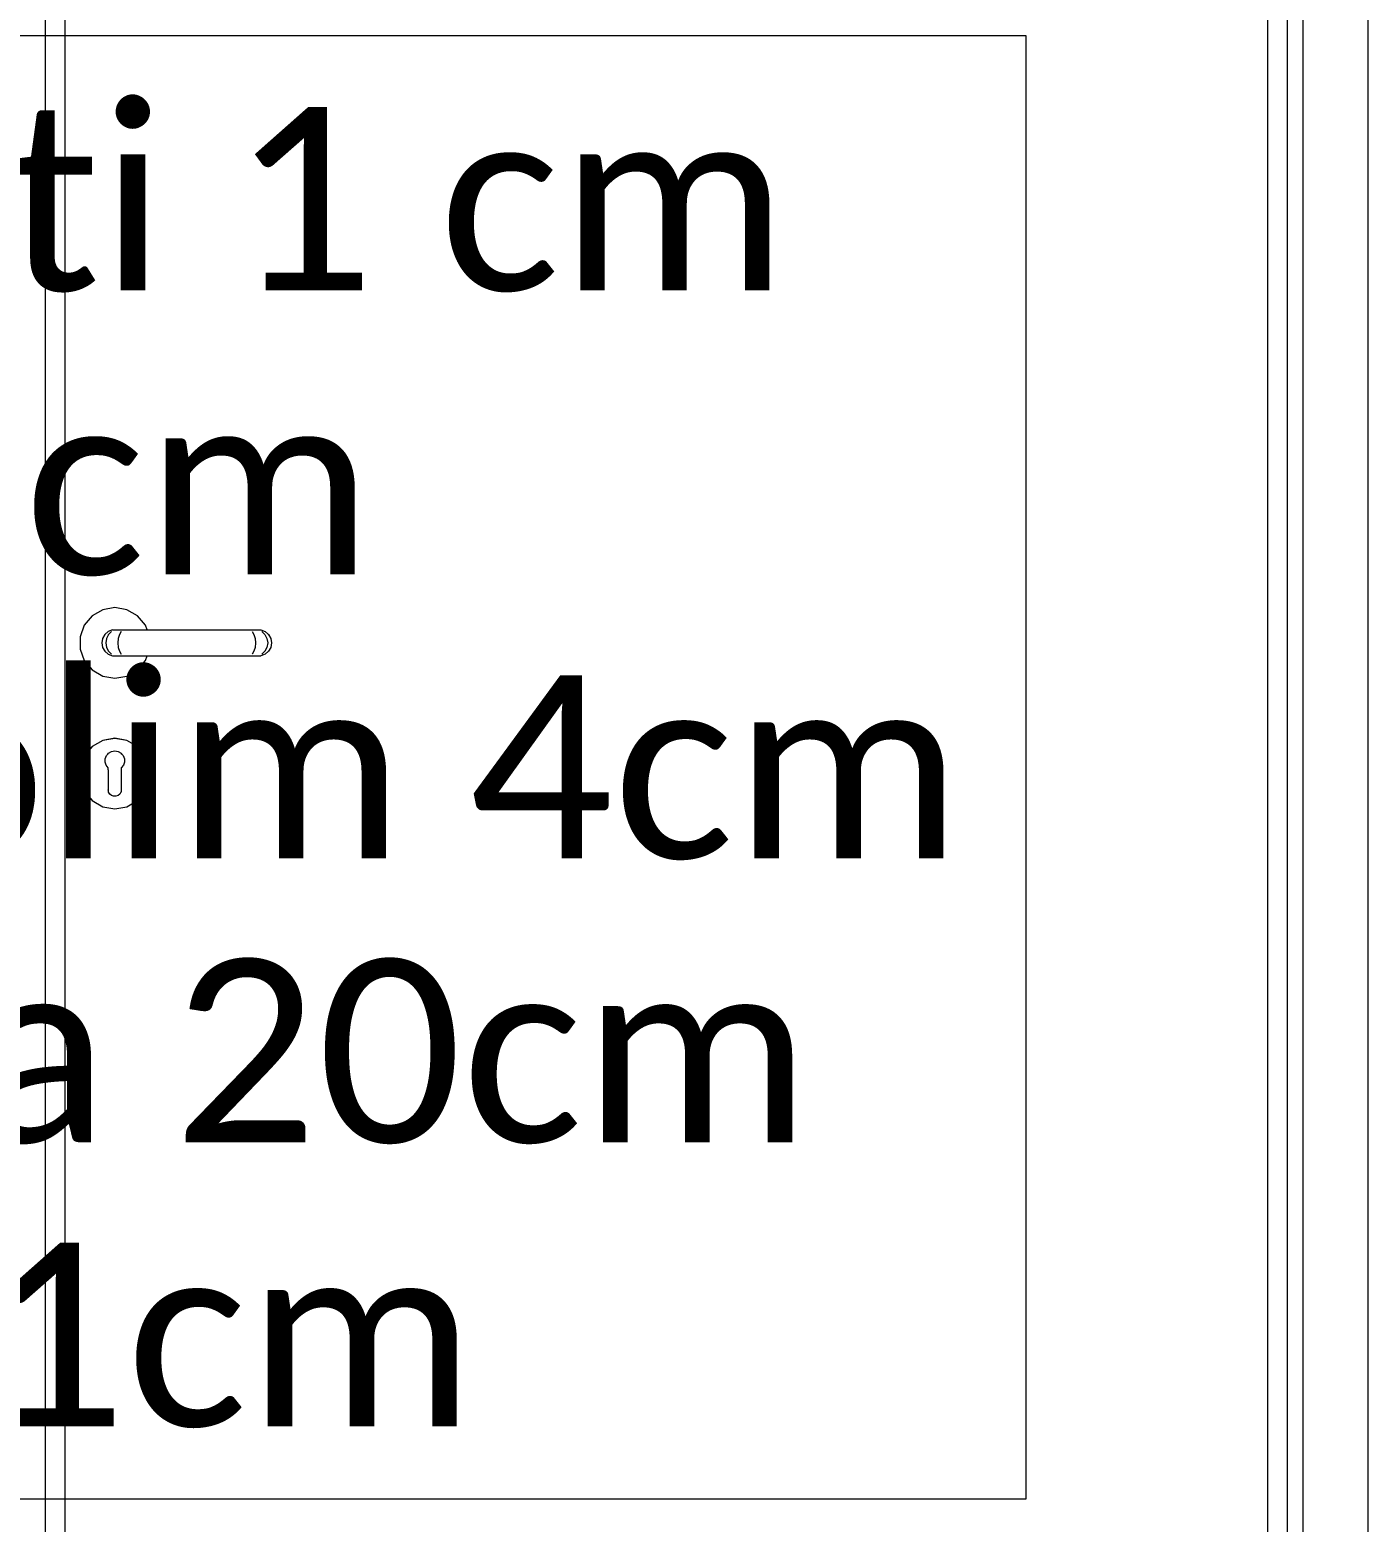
# Model space of a CAD drawing. Header units: millimetres. Extents: x -310 to 171125, y -3027 to 55843.
# Drawn here: x 127648 to 128672, y 50223 to 51365 of the extents above; entities that cross this region are included whole.
import ezdxf

# ---------------------------------------------------------------- set-up
doc = ezdxf.new("R2010")
doc.units = ezdxf.units.MM
doc.header["$MEASUREMENT"] = 0
doc.set_wipeout_variables(frame=1)
doc.linetypes.add('Wipeout_Contour', pattern=[1000, 0, -1000])
doc.layers.add('Drawing & Figure_Pen_No__61', color=7, linetype='Continuous', lineweight=20, true_color=0x6a6a6a)
doc.layers.add('Structural - Bearing_Pen_No__82', color=7, linetype='Continuous', lineweight=20, true_color=0xaaaaaa)
doc.layers.add('Structural - Bearing', color=7, linetype='Continuous')
doc.styles.add('GENERATED_STYLE_6', font='calibril.ttf')

msp = doc.modelspace()

# ---------------------------------------------------------------- wipeouts: each hides what was drawn before it
at = {"color": 254, "linetype": 'Wipeout_Contour', "lineweight": 0, "ltscale": 549778.384575}
msp.add_wipeout([(127660.2, 51970.6), (127648.2, 51982.6), (127648.2, 49895.6), (127660.2, 49895.6)], dxfattribs=at).dxf.layer = 'Structural - Bearing'
at = {"color": 254, "linetype": 'Wipeout_Contour', "lineweight": 0, "ltscale": 553354.151187}
msp.add_wipeout([(128610.2, 51970.6), (128610.2, 49895.6), (128622.2, 49895.6), (128622.2, 51982.6)], dxfattribs=at).dxf.layer = 'Structural - Bearing'
at = {"color": 254, "linetype": 'Wipeout_Contour', "lineweight": 0, "ltscale": 3849421.901925066}
msp.add_wipeout([(127689.8, 50909.1), (127686.6, 50900.3), (127686.6, 50890.9), (127689.8, 50882.1), (127695.9, 50874.9), (127704, 50870.2), (127713.2, 50868.6), (127722.4, 50870.2), (127730.6, 50874.9), (127736.6, 50882.1), (127737.9, 50885.8), (127728.4, 50885.8), (127711.5, 50885.8), (127708.2, 50886.9), (127705.5, 50889.2), (127703.8, 50892.2), (127703.2, 50895.6), (127703.8, 50899), (127705.5, 50902), (127708.2, 50904.3), (127711.5, 50905.5), (127737.9, 50905.5), (127736.6, 50909.1), (127730.6, 50916.3), (127722.4, 50921), (127713.2, 50922.6), (127704, 50921), (127695.9, 50916.3)], dxfattribs=at).dxf.layer = 'Structural - Bearing'
at = {"color": 254, "linetype": 'Wipeout_Contour', "lineweight": 0, "ltscale": 962203.691942}
msp.add_wipeout([(127719.6, 50809.4), (127720.5, 50807), (127720.6, 50804.4), (127720.6, 50804.4), (127730.5, 50816.2), (127722.4, 50820.9), (127718.6, 50810.5)], dxfattribs=at).dxf.layer = 'Structural - Bearing'
at = {"color": 254, "linetype": 'Wipeout_Contour', "lineweight": 0, "ltscale": 687230.840185}
msp.add_wipeout([(127722.4, 50770.3), (127730.5, 50775), (127718.2, 50789.6), (127718.2, 50783.1), (127718.1, 50782.3)], dxfattribs=at).dxf.layer = 'Structural - Bearing'

# ---------------------------------------------------------------- next in the draw order: linework, layer by layer
at = {"layer": 'Structural - Bearing_Pen_No__82', "color": 253, "linetype": 'Continuous', "lineweight": 20, "true_color": 0xaaaaaa}
for p, q in [((127695.9, 50916.3), (127689.8, 50909.1)), ((127704, 50921), (127695.9, 50916.3)), ((127713.2, 50922.6), (127704, 50921)), ((127722.4, 50921), (127713.2, 50922.6)), ((127730.6, 50916.3), (127722.4, 50921)), ((127689.8, 50909.1), (127686.6, 50900.3)), ((127686.6, 50900.3), (127686.6, 50890.9)), ((127686.6, 50890.9), (127689.8, 50882.1)), ((127689.8, 50882.1), (127695.9, 50874.9)), ((127695.9, 50874.9), (127704, 50870.2)), ((127722.4, 50870.2), (127730.6, 50874.9)), ((127704, 50870.2), (127713.2, 50868.6)), ((127713.2, 50868.6), (127722.4, 50870.2))]:
    msp.add_line(p, q, dxfattribs=at)

# ---------------------------------------------------------------- next in the draw order: wipeouts: each hides what was drawn before it
at = {"color": 254, "linetype": 'Wipeout_Contour', "lineweight": 0, "ltscale": 553492.665998}
msp.add_wipeout([(128672.2, 52032.6), (128622.2, 51982.6), (128622.2, 49895.6), (128672.2, 49895.6)], dxfattribs=at).dxf.layer = 'Structural - Bearing'
at = {"color": 254, "linetype": 'Wipeout_Contour', "lineweight": 0, "ltscale": 549812.70635}
msp.add_wipeout([(127660.2, 49895.6), (127675.2, 49895.6), (127675.2, 51955.6), (127660.2, 51955.6)], dxfattribs=at).dxf.layer = 'Structural - Bearing'
at = {"color": 254, "linetype": 'Wipeout_Contour', "lineweight": 0, "ltscale": 553288.213079}
msp.add_wipeout([(128595.2, 51955.6), (128595.2, 49895.6), (128610.2, 49895.6), (128610.2, 51955.6)], dxfattribs=at).dxf.layer = 'Structural - Bearing'
at = {"color": 254, "linetype": 'Wipeout_Contour', "lineweight": 0, "ltscale": 549929.522211}
msp.add_wipeout([(127711.5, 50905.5), (127708.2, 50904.3), (127710.7, 50904.3), (127713.7, 50905.5)], dxfattribs=at).dxf.layer = 'Structural - Bearing'
at = {"color": 254, "linetype": 'Wipeout_Contour', "lineweight": 0, "ltscale": 549891.020883}
msp.add_wipeout([(127703.2, 50895.6), (127703.8, 50892.2), (127706.8, 50892.2), (127706.3, 50895.6)], dxfattribs=at).dxf.layer = 'Structural - Bearing'
at = {"color": 254, "linetype": 'Wipeout_Contour', "lineweight": 0, "ltscale": 824745.689569}
msp.add_wipeout([(127719.8, 50802), (127718.2, 50800), (127718.2, 50798.5), (127736.5, 50809.1), (127730.5, 50816.2), (127720.6, 50804.4)], dxfattribs=at).dxf.layer = 'Structural - Bearing'

# ---------------------------------------------------------------- next in the draw order: linework, layer by layer
at = {"layer": 'Structural - Bearing_Pen_No__82', "color": 253, "linetype": 'Continuous', "lineweight": 20, "true_color": 0xaaaaaa}
for p, q in [((128672.2, 49895.6), (128672.2, 52032.6)), ((128622.2, 51982.6), (128622.2, 49895.6)), ((127660.2, 49895.6), (127660.2, 51970.6)), ((128610.2, 51970.6), (128610.2, 49895.6)), ((127675.2, 49895.6), (127675.2, 51955.6)), ((128595.2, 51955.6), (128595.2, 49895.6))]:
    msp.add_line(p, q, dxfattribs=at)

# ---------------------------------------------------------------- next in the draw order: wipeouts: each hides what was drawn before it
at = {"color": 254, "linetype": 'Wipeout_Contour', "lineweight": 0, "ltscale": 549916.560973}
msp.add_wipeout([(127708.2, 50904.3), (127705.5, 50902), (127708.3, 50902), (127710.7, 50904.3)], dxfattribs=at).dxf.layer = 'Structural - Bearing'
at = {"color": 254, "linetype": 'Wipeout_Contour', "lineweight": 0, "ltscale": 549890.362993}
msp.add_wipeout([(127703.8, 50892.2), (127705.5, 50889.2), (127708.3, 50889.2), (127706.8, 50892.2)], dxfattribs=at).dxf.layer = 'Structural - Bearing'
at = {"color": 254, "linetype": 'Wipeout_Contour', "lineweight": 0, "ltscale": 549859.362386}
msp.add_wipeout([(127730.6, 50816.3), (127722.4, 50821), (127722.4, 50820.9), (127730.5, 50816.2)], dxfattribs=at).dxf.layer = 'Structural - Bearing'

# ---------------------------------------------------------------- next in the draw order: wipeouts: each hides what was drawn before it
at = {"color": 254, "linetype": 'Wipeout_Contour', "lineweight": 0, "ltscale": 549904.946741}
msp.add_wipeout([(127705.5, 50902), (127703.8, 50899), (127706.8, 50899), (127708.3, 50902)], dxfattribs=at).dxf.layer = 'Structural - Bearing'
at = {"color": 254, "linetype": 'Wipeout_Contour', "lineweight": 0, "ltscale": 549894.217678}
msp.add_wipeout([(127705.5, 50889.2), (127708.2, 50886.9), (127710.7, 50886.9), (127708.3, 50889.2)], dxfattribs=at).dxf.layer = 'Structural - Bearing'
at = {"color": 254, "linetype": 'Wipeout_Contour', "lineweight": 0, "ltscale": 824728.088982}
msp.add_wipeout([(127718, 50811.3), (127718.6, 50810.5), (127722.4, 50820.9), (127713.2, 50822.5), (127713.2, 50813), (127715.7, 50812.6)], dxfattribs=at).dxf.layer = 'Structural - Bearing'

# ---------------------------------------------------------------- next in the draw order: wipeouts: each hides what was drawn before it
at = {"color": 254, "linetype": 'Wipeout_Contour', "lineweight": 0, "ltscale": 549896.085802}
msp.add_wipeout([(127703.8, 50899), (127703.2, 50895.6), (127706.3, 50895.6), (127706.8, 50899)], dxfattribs=at).dxf.layer = 'Structural - Bearing'
at = {"color": 254, "linetype": 'Wipeout_Contour', "lineweight": 0, "ltscale": 549902.114607}
msp.add_wipeout([(127708.2, 50886.9), (127711.5, 50885.8), (127713.7, 50885.8), (127710.7, 50886.9)], dxfattribs=at).dxf.layer = 'Structural - Bearing'
at = {"color": 254, "linetype": 'Wipeout_Contour', "lineweight": 0, "ltscale": 549831.832863}
msp.add_wipeout([(127722.4, 50821), (127713.2, 50822.6), (127713.2, 50822.5), (127722.4, 50820.9)], dxfattribs=at).dxf.layer = 'Structural - Bearing'
at = {"color": 254, "linetype": 'Wipeout_Contour', "lineweight": 0, "ltscale": 549839.638268}
msp.add_wipeout([(127718.2, 50796.5), (127739.7, 50800.3), (127736.5, 50809.1), (127718.2, 50798.5)], dxfattribs=at).dxf.layer = 'Structural - Bearing'

# ---------------------------------------------------------------- next in the draw order: wipeouts: each hides what was drawn before it
at = {"color": 254, "linetype": 'Wipeout_Contour', "lineweight": 0, "ltscale": 549946.405534}
msp.add_wipeout([(127713.7, 50905.5), (127710.7, 50904.3), (127718.1, 50904.3), (127719.8, 50905.5)], dxfattribs=at).dxf.layer = 'Structural - Bearing'
at = {"color": 254, "linetype": 'Wipeout_Contour', "lineweight": 0, "ltscale": 549913.640775}
msp.add_wipeout([(127706.3, 50895.6), (127706.8, 50892.2), (127715.8, 50892.2), (127715.5, 50895.6)], dxfattribs=at).dxf.layer = 'Structural - Bearing'
at = {"color": 254, "linetype": 'Wipeout_Contour', "lineweight": 0, "ltscale": 824686.241163}
msp.add_wipeout([(127710.7, 50812.6), (127713.2, 50813), (127713.2, 50822.5), (127704, 50820.9), (127707.8, 50810.5), (127708.5, 50811.3)], dxfattribs=at).dxf.layer = 'Structural - Bearing'
at = {"color": 254, "linetype": 'Wipeout_Contour', "lineweight": 0, "ltscale": 549876.845109}
msp.add_wipeout([(127736.6, 50809.1), (127730.6, 50816.3), (127730.5, 50816.2), (127736.5, 50809.1)], dxfattribs=at).dxf.layer = 'Structural - Bearing'
at = {"color": 254, "linetype": 'Wipeout_Contour', "lineweight": 0, "ltscale": 549807.599346}
msp.add_wipeout([(127718.2, 50789.6), (127730.5, 50775), (127736.5, 50782.2), (127718.2, 50792.7)], dxfattribs=at).dxf.layer = 'Structural - Bearing'

# ---------------------------------------------------------------- next in the draw order: wipeouts: each hides what was drawn before it
at = {"color": 254, "linetype": 'Wipeout_Contour', "lineweight": 0, "ltscale": 549936.121269}
msp.add_wipeout([(127710.7, 50904.3), (127708.3, 50902), (127716.7, 50902), (127718.1, 50904.3)], dxfattribs=at).dxf.layer = 'Structural - Bearing'
at = {"color": 254, "linetype": 'Wipeout_Contour', "lineweight": 0, "ltscale": 549911.916052}
msp.add_wipeout([(127706.8, 50892.2), (127708.3, 50889.2), (127716.7, 50889.2), (127715.8, 50892.2)], dxfattribs=at).dxf.layer = 'Structural - Bearing'
at = {"color": 254, "linetype": 'Wipeout_Contour', "lineweight": 0, "ltscale": 549797.568865}
msp.add_wipeout([(127713.2, 50822.6), (127704, 50821), (127704, 50820.9), (127713.2, 50822.5)], dxfattribs=at).dxf.layer = 'Structural - Bearing'
at = {"color": 254, "linetype": 'Wipeout_Contour', "lineweight": 0, "ltscale": 549823.859317}
msp.add_wipeout([(127718.2, 50792.7), (127736.5, 50782.2), (127739.7, 50790.9), (127718.2, 50794.7)], dxfattribs=at).dxf.layer = 'Structural - Bearing'

# ---------------------------------------------------------------- next in the draw order: wipeouts: each hides what was drawn before it
at = {"color": 254, "linetype": 'Wipeout_Contour', "lineweight": 0, "ltscale": 549926.499234}
msp.add_wipeout([(127708.3, 50902), (127706.8, 50899), (127715.8, 50899), (127716.7, 50902)], dxfattribs=at).dxf.layer = 'Structural - Bearing'
at = {"color": 254, "linetype": 'Wipeout_Contour', "lineweight": 0, "ltscale": 549913.778763}
msp.add_wipeout([(127708.3, 50889.2), (127710.7, 50886.9), (127718.1, 50886.9), (127716.7, 50889.2)], dxfattribs=at).dxf.layer = 'Structural - Bearing'
at = {"color": 254, "linetype": 'Wipeout_Contour', "lineweight": 0, "ltscale": 962088.400366}
msp.add_wipeout([(127706.8, 50809.4), (127707.8, 50810.5), (127704, 50820.9), (127695.9, 50816.2), (127705.8, 50804.4), (127705.8, 50804.4), (127705.9, 50807)], dxfattribs=at).dxf.layer = 'Structural - Bearing'
at = {"color": 254, "linetype": 'Wipeout_Contour', "lineweight": 0, "ltscale": 549834.579229}
msp.add_wipeout([(127718.2, 50794.7), (127739.7, 50790.9), (127739.7, 50800.3), (127718.2, 50796.5)], dxfattribs=at).dxf.layer = 'Structural - Bearing'
at = {"color": 254, "linetype": 'Wipeout_Contour', "lineweight": 0, "ltscale": 1099523.336176397}
msp.add_wipeout([(127717.9, 50781.4), (127717, 50779.9), (127715.7, 50778.8), (127714.1, 50778.2), (127713.2, 50778.2), (127713.2, 50768.7), (127722.4, 50770.3), (127718.1, 50782.3)], dxfattribs=at).dxf.layer = 'Structural - Bearing'

# ---------------------------------------------------------------- next in the draw order: wipeouts: each hides what was drawn before it
at = {"color": 254, "linetype": 'Wipeout_Contour', "lineweight": 0, "ltscale": 549918.705488}
msp.add_wipeout([(127706.8, 50899), (127706.3, 50895.6), (127715.5, 50895.6), (127715.8, 50899)], dxfattribs=at).dxf.layer = 'Structural - Bearing'
at = {"color": 254, "linetype": 'Wipeout_Contour', "lineweight": 0, "ltscale": 549918.998769}
msp.add_wipeout([(127710.7, 50886.9), (127713.7, 50885.8), (127719.8, 50885.8), (127718.1, 50886.9)], dxfattribs=at).dxf.layer = 'Structural - Bearing'
at = {"color": 254, "linetype": 'Wipeout_Contour', "lineweight": 0, "ltscale": 549760.715281}
msp.add_wipeout([(127704, 50821), (127695.9, 50816.3), (127695.9, 50816.2), (127704, 50820.9)], dxfattribs=at).dxf.layer = 'Structural - Bearing'
at = {"color": 254, "linetype": 'Wipeout_Contour', "lineweight": 0, "ltscale": 549882.173277}
msp.add_wipeout([(127739.8, 50800.3), (127736.6, 50809.1), (127736.5, 50809.1), (127739.7, 50800.3)], dxfattribs=at).dxf.layer = 'Structural - Bearing'
at = {"color": 254, "linetype": 'Wipeout_Contour', "lineweight": 0, "ltscale": 1099472.915734558}
msp.add_wipeout([(127712.3, 50778.2), (127710.7, 50778.8), (127709.4, 50779.9), (127708.5, 50781.4), (127708.4, 50782.3), (127704, 50770.3), (127713.2, 50768.7), (127713.2, 50778.2)], dxfattribs=at).dxf.layer = 'Structural - Bearing'
at = {"color": 254, "linetype": 'Wipeout_Contour', "lineweight": 0, "ltscale": 549791.41447}
msp.add_wipeout([(127722.4, 50770.2), (127730.6, 50774.9), (127730.5, 50775), (127722.4, 50770.3)], dxfattribs=at).dxf.layer = 'Structural - Bearing'

# ---------------------------------------------------------------- next in the draw order: linework, layer by layer
at = {"layer": 'Structural - Bearing_Pen_No__82', "color": 253, "linetype": 'Continuous', "lineweight": 20, "true_color": 0xaaaaaa}
for p, q in [((127703.8, 50899), (127703.2, 50895.6)), ((127703.2, 50895.6), (127703.8, 50892.2)), ((127705.5, 50902), (127703.8, 50899)), ((127708.2, 50904.3), (127705.5, 50902)), ((127706.8, 50899), (127706.3, 50895.6)), ((127706.3, 50895.6), (127706.8, 50892.2)), ((127708.3, 50902), (127706.8, 50899)), ((127703.8, 50892.2), (127705.5, 50889.2)), ((127705.5, 50889.2), (127708.2, 50886.9)), ((127706.8, 50892.2), (127708.3, 50889.2)), ((127736.6, 50809.1), (127730.6, 50816.3))]:
    msp.add_line(p, q, dxfattribs=at)

# ---------------------------------------------------------------- next in the draw order: wipeouts: each hides what was drawn before it
at = {"color": 254, "linetype": 'Wipeout_Contour', "lineweight": 0, "ltscale": 549975.334591}
msp.add_wipeout([(127719.8, 50905.5), (127718.1, 50904.3), (127727.5, 50904.3), (127728, 50905.5)], dxfattribs=at).dxf.layer = 'Structural - Bearing'
at = {"color": 254, "linetype": 'Wipeout_Contour', "lineweight": 0, "ltscale": 549951.562187}
msp.add_wipeout([(127715.5, 50895.6), (127715.8, 50892.2), (127727, 50892.2), (127726.9, 50895.6)], dxfattribs=at).dxf.layer = 'Structural - Bearing'
at = {"color": 254, "linetype": 'Wipeout_Contour', "lineweight": 0, "ltscale": 824623.689695}
msp.add_wipeout([(127706.6, 50802), (127705.8, 50804.4), (127695.9, 50816.2), (127689.9, 50809.1), (127708.2, 50798.5), (127708.2, 50800)], dxfattribs=at).dxf.layer = 'Structural - Bearing'
at = {"color": 254, "linetype": 'Wipeout_Contour', "lineweight": 0, "ltscale": 549826.415369}
msp.add_wipeout([(127730.6, 50774.9), (127736.6, 50782.1), (127736.5, 50782.2), (127730.5, 50775)], dxfattribs=at).dxf.layer = 'Structural - Bearing'
at = {"color": 254, "linetype": 'Wipeout_Contour', "lineweight": 0, "ltscale": 549754.560483}
msp.add_wipeout([(127713.2, 50768.6), (127722.4, 50770.2), (127722.4, 50770.3), (127713.2, 50768.7)], dxfattribs=at).dxf.layer = 'Structural - Bearing'

# ---------------------------------------------------------------- next in the draw order: linework, layer by layer
at = {"layer": 'Structural - Bearing_Pen_No__82', "color": 253, "linetype": 'Continuous', "lineweight": 20, "true_color": 0xaaaaaa}
for p, q in [((127713.2, 50822.6), (127704, 50821)), ((127722.4, 50821), (127713.2, 50822.6))]:
    msp.add_line(p, q, dxfattribs=at)

# ---------------------------------------------------------------- next in the draw order: wipeouts: each hides what was drawn before it
at = {"color": 254, "linetype": 'Wipeout_Contour', "lineweight": 0, "ltscale": 549969.259449}
msp.add_wipeout([(127718.1, 50904.3), (127716.7, 50902), (127727.2, 50902), (127727.5, 50904.3)], dxfattribs=at).dxf.layer = 'Structural - Bearing'
at = {"color": 254, "linetype": 'Wipeout_Contour', "lineweight": 0, "ltscale": 549948.178723}
msp.add_wipeout([(127715.8, 50892.2), (127716.7, 50889.2), (127727.2, 50889.2), (127727, 50892.2)], dxfattribs=at).dxf.layer = 'Structural - Bearing'
at = {"color": 254, "linetype": 'Wipeout_Contour', "lineweight": 0, "ltscale": 549725.710329}
msp.add_wipeout([(127695.9, 50816.3), (127689.8, 50809.1), (127689.9, 50809.1), (127695.9, 50816.2)], dxfattribs=at).dxf.layer = 'Structural - Bearing'
at = {"color": 254, "linetype": 'Wipeout_Contour', "lineweight": 0, "ltscale": 549855.34227}
msp.add_wipeout([(127736.6, 50782.1), (127739.8, 50790.9), (127739.7, 50790.9), (127736.5, 50782.2)], dxfattribs=at).dxf.layer = 'Structural - Bearing'
at = {"color": 254, "linetype": 'Wipeout_Contour', "lineweight": 0, "ltscale": 687151.907764}
msp.add_wipeout([(127695.9, 50775), (127704, 50770.3), (127708.4, 50782.3), (127708.2, 50783.1), (127708.2, 50789.6)], dxfattribs=at).dxf.layer = 'Structural - Bearing'

# ---------------------------------------------------------------- next in the draw order: linework, layer by layer
at = {"layer": 'Structural - Bearing_Pen_No__82', "color": 253, "linetype": 'Continuous', "lineweight": 20, "true_color": 0xaaaaaa}
for p, q in [((127708.3, 50889.2), (127710.7, 50886.9)), ((127730.6, 50774.9), (127736.6, 50782.1))]:
    msp.add_line(p, q, dxfattribs=at)

# ---------------------------------------------------------------- next in the draw order: wipeouts: each hides what was drawn before it
at = {"color": 254, "linetype": 'Wipeout_Contour', "lineweight": 0, "ltscale": 549962.760953}
msp.add_wipeout([(127716.7, 50902), (127715.8, 50899), (127727, 50899), (127727.2, 50902)], dxfattribs=at).dxf.layer = 'Structural - Bearing'
at = {"color": 254, "linetype": 'Wipeout_Contour', "lineweight": 0, "ltscale": 549946.91828}
msp.add_wipeout([(127716.7, 50889.2), (127718.1, 50886.9), (127727.5, 50886.9), (127727.2, 50889.2)], dxfattribs=at).dxf.layer = 'Structural - Bearing'
at = {"color": 254, "linetype": 'Wipeout_Contour', "lineweight": 0, "ltscale": 549728.255082}
msp.add_wipeout([(127708.2, 50798.5), (127689.9, 50809.1), (127686.7, 50800.3), (127708.2, 50796.5)], dxfattribs=at).dxf.layer = 'Structural - Bearing'
at = {"color": 254, "linetype": 'Wipeout_Contour', "lineweight": 0, "ltscale": 549874.702647}
msp.add_wipeout([(127739.8, 50790.9), (127739.8, 50800.3), (127739.7, 50800.3), (127739.7, 50790.9)], dxfattribs=at).dxf.layer = 'Structural - Bearing'
at = {"color": 254, "linetype": 'Wipeout_Contour', "lineweight": 0, "ltscale": 549720.291809}
msp.add_wipeout([(127704, 50770.2), (127713.2, 50768.6), (127713.2, 50768.7), (127704, 50770.3)], dxfattribs=at).dxf.layer = 'Structural - Bearing'

# ---------------------------------------------------------------- next in the draw order: linework, layer by layer
at = {"layer": 'Structural - Bearing_Pen_No__82', "color": 253, "linetype": 'Continuous', "lineweight": 20, "true_color": 0xaaaaaa}
for p, q in [((127711.5, 50905.5), (127713.7, 50905.5)), ((127713.7, 50905.5), (127719.8, 50905.5)), ((127708.2, 50886.9), (127711.5, 50885.8)), ((127739.8, 50800.3), (127736.6, 50809.1)), ((127736.6, 50782.1), (127739.8, 50790.9)), ((127739.8, 50790.9), (127739.8, 50800.3))]:
    msp.add_line(p, q, dxfattribs=at)

# ---------------------------------------------------------------- next in the draw order: wipeouts: each hides what was drawn before it
at = {"color": 254, "linetype": 'Wipeout_Contour', "lineweight": 0, "ltscale": 549956.626554}
msp.add_wipeout([(127715.8, 50899), (127715.5, 50895.6), (127726.9, 50895.6), (127727, 50899)], dxfattribs=at).dxf.layer = 'Structural - Bearing'
at = {"color": 254, "linetype": 'Wipeout_Contour', "lineweight": 0, "ltscale": 549947.929261}
msp.add_wipeout([(127718.1, 50886.9), (127719.8, 50885.8), (127728, 50885.8), (127727.5, 50886.9)], dxfattribs=at).dxf.layer = 'Structural - Bearing'
at = {"color": 254, "linetype": 'Wipeout_Contour', "lineweight": 0, "ltscale": 549696.776818}
msp.add_wipeout([(127689.8, 50809.1), (127686.6, 50800.3), (127686.7, 50800.3), (127689.9, 50809.1)], dxfattribs=at).dxf.layer = 'Structural - Bearing'

# ---------------------------------------------------------------- next in the draw order: linework, layer by layer
at = {"layer": 'Structural - Bearing_Pen_No__82', "color": 253, "linetype": 'Continuous', "lineweight": 20, "true_color": 0xaaaaaa}
for p, q in [((127711.5, 50905.5), (127708.2, 50904.3)), ((127710.7, 50904.3), (127708.3, 50902)), ((127715.8, 50899), (127715.5, 50895.6)), ((127715.5, 50895.6), (127715.8, 50892.2)), ((127716.7, 50902), (127715.8, 50899)), ((127718.1, 50904.3), (127716.7, 50902)), ((127711.5, 50885.8), (127713.7, 50885.8)), ((127713.7, 50885.8), (127719.8, 50885.8)), ((127715.8, 50892.2), (127716.7, 50889.2)), ((127716.7, 50889.2), (127718.1, 50886.9)), ((127695.9, 50816.3), (127689.8, 50809.1))]:
    msp.add_line(p, q, dxfattribs=at)

# ---------------------------------------------------------------- next in the draw order: wipeouts: each hides what was drawn before it
at = {"color": 254, "linetype": 'Wipeout_Contour', "lineweight": 0, "ltscale": 550142.087705}
msp.add_wipeout([(127728, 50905.5), (127727.5, 50904.3), (127808.9, 50904.3), (127808.4, 50905.5)], dxfattribs=at).dxf.layer = 'Structural - Bearing'
at = {"color": 254, "linetype": 'Wipeout_Contour', "lineweight": 0, "ltscale": 550125.856926}
msp.add_wipeout([(127726.9, 50895.6), (127727, 50892.2), (127809.4, 50892.2), (127809.5, 50895.6)], dxfattribs=at).dxf.layer = 'Structural - Bearing'
at = {"color": 254, "linetype": 'Wipeout_Contour', "lineweight": 0, "ltscale": 549717.532048}
msp.add_wipeout([(127708.2, 50796.5), (127686.7, 50800.3), (127686.7, 50790.9), (127708.2, 50794.7)], dxfattribs=at).dxf.layer = 'Structural - Bearing'

# ---------------------------------------------------------------- next in the draw order: wipeouts: each hides what was drawn before it
at = {"color": 254, "linetype": 'Wipeout_Contour', "lineweight": 0, "ltscale": 550139.55603}
msp.add_wipeout([(127727.5, 50904.3), (127727.2, 50902), (127809.2, 50902), (127808.9, 50904.3)], dxfattribs=at).dxf.layer = 'Structural - Bearing'
at = {"color": 254, "linetype": 'Wipeout_Contour', "lineweight": 0, "ltscale": 550121.099717}
msp.add_wipeout([(127727, 50892.2), (127727.2, 50889.2), (127809.2, 50889.2), (127809.4, 50892.2)], dxfattribs=at).dxf.layer = 'Structural - Bearing'
at = {"color": 254, "linetype": 'Wipeout_Contour', "lineweight": 0, "ltscale": 549712.47165}
msp.add_wipeout([(127708.2, 50794.7), (127686.7, 50790.9), (127689.9, 50782.2), (127708.2, 50792.7)], dxfattribs=at).dxf.layer = 'Structural - Bearing'

# ---------------------------------------------------------------- next in the draw order: linework, layer by layer
at = {"layer": 'Structural - Bearing_Pen_No__82', "color": 253, "linetype": 'Continuous', "lineweight": 20, "true_color": 0xaaaaaa}
msp.add_line((127736.6, 50909.1), (127730.6, 50916.3), dxfattribs=at)

# ---------------------------------------------------------------- next in the draw order: wipeouts: each hides what was drawn before it
at = {"color": 254, "linetype": 'Wipeout_Contour', "lineweight": 0, "ltscale": 550135.677373}
msp.add_wipeout([(127727.2, 50902), (127727, 50899), (127809.4, 50899), (127809.2, 50902)], dxfattribs=at).dxf.layer = 'Structural - Bearing'
at = {"color": 254, "linetype": 'Wipeout_Contour', "lineweight": 0, "ltscale": 550117.221766}
msp.add_wipeout([(127727.2, 50889.2), (127727.5, 50886.9), (127808.9, 50886.9), (127809.2, 50889.2)], dxfattribs=at).dxf.layer = 'Structural - Bearing'
at = {"color": 254, "linetype": 'Wipeout_Contour', "lineweight": 0, "ltscale": 549712.974638}
msp.add_wipeout([(127708.2, 50792.7), (127689.9, 50782.2), (127695.9, 50775), (127708.2, 50789.6)], dxfattribs=at).dxf.layer = 'Structural - Bearing'

# ---------------------------------------------------------------- next in the draw order: linework, layer by layer
at = {"layer": 'Structural - Bearing_Pen_No__82', "color": 253, "linetype": 'Continuous', "lineweight": 20, "true_color": 0xaaaaaa}
for p, q in [((127719.8, 50905.5), (127728, 50905.5)), ((127737.9, 50905.5), (127736.6, 50909.1)), ((127713.2, 50768.6), (127722.4, 50770.2))]:
    msp.add_line(p, q, dxfattribs=at)

# ---------------------------------------------------------------- next in the draw order: wipeouts: each hides what was drawn before it
at = {"color": 254, "linetype": 'Wipeout_Contour', "lineweight": 0, "ltscale": 550130.919692}
msp.add_wipeout([(127727, 50899), (127726.9, 50895.6), (127809.5, 50895.6), (127809.4, 50899)], dxfattribs=at).dxf.layer = 'Structural - Bearing'
at = {"color": 254, "linetype": 'Wipeout_Contour', "lineweight": 0, "ltscale": 550114.690673}
msp.add_wipeout([(127727.5, 50886.9), (127728, 50885.8), (127808.4, 50885.8), (127808.9, 50886.9)], dxfattribs=at).dxf.layer = 'Structural - Bearing'
at = {"color": 254, "linetype": 'Wipeout_Contour', "lineweight": 0, "ltscale": 549677.410319}
msp.add_wipeout([(127686.6, 50800.3), (127686.6, 50790.9), (127686.7, 50790.9), (127686.7, 50800.3)], dxfattribs=at).dxf.layer = 'Structural - Bearing'
at = {"color": 254, "linetype": 'Wipeout_Contour', "lineweight": 0, "ltscale": 549692.755539}
msp.add_wipeout([(127695.9, 50774.9), (127704, 50770.2), (127704, 50770.3), (127695.9, 50775)], dxfattribs=at).dxf.layer = 'Structural - Bearing'

# ---------------------------------------------------------------- next in the draw order: linework, layer by layer
at = {"layer": 'Structural - Bearing_Pen_No__82', "color": 253, "linetype": 'Continuous', "lineweight": 20, "true_color": 0xaaaaaa}
for p, q in [((127719.8, 50885.8), (127728, 50885.8)), ((127730.6, 50874.9), (127736.6, 50882.1)), ((127736.6, 50882.1), (127737.9, 50885.8)), ((127689.8, 50809.1), (127686.6, 50800.3)), ((127704, 50770.2), (127713.2, 50768.6))]:
    msp.add_line(p, q, dxfattribs=at)

# ---------------------------------------------------------------- next in the draw order: wipeouts: each hides what was drawn before it
at = {"color": 254, "linetype": 'Wipeout_Contour', "lineweight": 0, "ltscale": 550308.842764}
msp.add_wipeout([(127808.4, 50905.5), (127808.9, 50904.3), (127818.3, 50904.3), (127816.6, 50905.5)], dxfattribs=at).dxf.layer = 'Structural - Bearing'
at = {"color": 254, "linetype": 'Wipeout_Contour', "lineweight": 0, "ltscale": 550300.154123}
msp.add_wipeout([(127809.5, 50895.6), (127809.4, 50892.2), (127820.6, 50892.2), (127820.9, 50895.6)], dxfattribs=at).dxf.layer = 'Structural - Bearing'
at = {"color": 254, "linetype": 'Wipeout_Contour', "lineweight": 0, "ltscale": 3711015.777094007}
msp.add_wipeout([(127705.8, 50804.4), (127706.6, 50802), (127708.2, 50800), (127708.2, 50783.1), (127708.5, 50781.4), (127709.4, 50779.9), (127710.7, 50778.8), (127712.3, 50778.2), (127714.1, 50778.2), (127715.7, 50778.8), (127717, 50779.9), (127717.9, 50781.4), (127718.2, 50783.1), (127718.2, 50800), (127719.8, 50802), (127720.6, 50804.4), (127720.6, 50804.4), (127720.5, 50807), (127719.6, 50809.4), (127718.6, 50810.5), (127718, 50811.3), (127715.7, 50812.6), (127713.2, 50813), (127710.7, 50812.6), (127708.5, 50811.3), (127706.8, 50809.4), (127705.9, 50807)], dxfattribs=at).dxf.layer = 'Structural - Bearing'
at = {"color": 254, "linetype": 'Wipeout_Contour', "lineweight": 0, "ltscale": 549669.937034}
msp.add_wipeout([(127686.6, 50790.9), (127689.8, 50782.1), (127689.9, 50782.2), (127686.7, 50790.9)], dxfattribs=at).dxf.layer = 'Structural - Bearing'

# ---------------------------------------------------------------- next in the draw order: linework, layer by layer
at = {"layer": 'Structural - Bearing_Pen_No__82', "color": 253, "linetype": 'Continuous', "lineweight": 20, "true_color": 0xaaaaaa}
for p, q in [((127704, 50821), (127695.9, 50816.3)), ((127730.6, 50816.3), (127722.4, 50821)), ((127705.8, 50804.4), (127705.9, 50807)), ((127706.6, 50802), (127705.8, 50804.4)), ((127705.9, 50807), (127706.8, 50809.4)), ((127708.2, 50800), (127706.6, 50802)), ((127707.8, 50810.5), (127706.8, 50809.4)), ((127707.8, 50810.5), (127708.5, 50811.3)), ((127708.5, 50811.3), (127710.7, 50812.6)), ((127710.7, 50812.6), (127713.2, 50813)), ((127713.2, 50813), (127715.7, 50812.6)), ((127715.7, 50812.6), (127718, 50811.3)), ((127718.6, 50810.5), (127718, 50811.3)), ((127719.8, 50802), (127718.2, 50800)), ((127718.6, 50810.5), (127719.6, 50809.4)), ((127719.6, 50809.4), (127720.5, 50807)), ((127720.6, 50804.4), (127719.8, 50802)), ((127720.5, 50807), (127720.6, 50804.4)), ((127686.6, 50800.3), (127686.6, 50790.9)), ((127708.2, 50798.5), (127708.2, 50800)), ((127708.2, 50798.5), (127708.2, 50796.5)), ((127708.2, 50796.5), (127708.2, 50794.7)), ((127708.2, 50794.7), (127708.2, 50792.7)), ((127708.2, 50792.7), (127708.2, 50789.6)), ((127718.2, 50800), (127718.2, 50798.5)), ((127718.2, 50798.5), (127718.2, 50796.5)), ((127718.2, 50796.5), (127718.2, 50794.7)), ((127718.2, 50794.7), (127718.2, 50792.7)), ((127718.2, 50792.7), (127718.2, 50789.6)), ((127708.2, 50789.6), (127708.2, 50783.1)), ((127708.4, 50782.3), (127708.2, 50783.1)), ((127708.5, 50781.4), (127708.4, 50782.3)), ((127709.4, 50779.9), (127708.5, 50781.4)), ((127710.7, 50778.8), (127709.4, 50779.9)), ((127717, 50779.9), (127715.7, 50778.8)), ((127717.9, 50781.4), (127717, 50779.9)), ((127718.1, 50782.3), (127717.9, 50781.4)), ((127718.2, 50783.1), (127718.1, 50782.3)), ((127718.2, 50789.6), (127718.2, 50783.1)), ((127712.3, 50778.2), (127710.7, 50778.8)), ((127713.2, 50778.2), (127712.3, 50778.2)), ((127714.1, 50778.2), (127713.2, 50778.2)), ((127715.7, 50778.8), (127714.1, 50778.2)), ((127722.4, 50770.2), (127730.6, 50774.9))]:
    msp.add_line(p, q, dxfattribs=at)

# ---------------------------------------------------------------- next in the draw order: wipeouts: each hides what was drawn before it
at = {"color": 254, "linetype": 'Wipeout_Contour', "lineweight": 0, "ltscale": 550309.854795}
msp.add_wipeout([(127808.9, 50904.3), (127809.2, 50902), (127819.7, 50902), (127818.3, 50904.3)], dxfattribs=at).dxf.layer = 'Structural - Bearing'
at = {"color": 254, "linetype": 'Wipeout_Contour', "lineweight": 0, "ltscale": 550294.023074}
msp.add_wipeout([(127809.4, 50892.2), (127809.2, 50889.2), (127819.7, 50889.2), (127820.6, 50892.2)], dxfattribs=at).dxf.layer = 'Structural - Bearing'
at = {"color": 254, "linetype": 'Wipeout_Contour', "lineweight": 0, "ltscale": 549675.267145}
msp.add_wipeout([(127689.8, 50782.1), (127695.9, 50774.9), (127695.9, 50775), (127689.9, 50782.2)], dxfattribs=at).dxf.layer = 'Structural - Bearing'

# ---------------------------------------------------------------- next in the draw order: linework, layer by layer
at = {"layer": 'Structural - Bearing_Pen_No__82', "color": 253, "linetype": 'Continuous', "lineweight": 20, "true_color": 0xaaaaaa}
for p, q in [((127686.6, 50790.9), (127689.8, 50782.1)), ((127689.8, 50782.1), (127695.9, 50774.9)), ((127695.9, 50774.9), (127704, 50770.2))]:
    msp.add_line(p, q, dxfattribs=at)

# ---------------------------------------------------------------- next in the draw order: wipeouts: each hides what was drawn before it
at = {"color": 254, "linetype": 'Wipeout_Contour', "lineweight": 0, "ltscale": 550308.596156}
msp.add_wipeout([(127809.2, 50902), (127809.4, 50899), (127820.6, 50899), (127819.7, 50902)], dxfattribs=at).dxf.layer = 'Structural - Bearing'
at = {"color": 254, "linetype": 'Wipeout_Contour', "lineweight": 0, "ltscale": 550287.527435}
msp.add_wipeout([(127809.2, 50889.2), (127808.9, 50886.9), (127818.3, 50886.9), (127819.7, 50889.2)], dxfattribs=at).dxf.layer = 'Structural - Bearing'

# ---------------------------------------------------------------- next in the draw order: linework, layer by layer
at = {"layer": 'Structural - Bearing_Pen_No__82', "color": 253, "linetype": 'Continuous', "lineweight": 20, "true_color": 0xaaaaaa}
msp.add_line((127728, 50905.5), (127808.4, 50905.5), dxfattribs=at)

# ---------------------------------------------------------------- next in the draw order: wipeouts: each hides what was drawn before it
at = {"color": 254, "linetype": 'Wipeout_Contour', "lineweight": 0, "ltscale": 550305.21529}
msp.add_wipeout([(127809.4, 50899), (127809.5, 50895.6), (127820.9, 50895.6), (127820.6, 50899)], dxfattribs=at).dxf.layer = 'Structural - Bearing'
at = {"color": 254, "linetype": 'Wipeout_Contour', "lineweight": 0, "ltscale": 550281.454031}
msp.add_wipeout([(127808.9, 50886.9), (127808.4, 50885.8), (127816.6, 50885.8), (127818.3, 50886.9)], dxfattribs=at).dxf.layer = 'Structural - Bearing'

# ---------------------------------------------------------------- next in the draw order: linework, layer by layer
at = {"layer": 'Structural - Bearing_Pen_No__82', "color": 253, "linetype": 'Continuous', "lineweight": 20, "true_color": 0xaaaaaa}
msp.add_line((127728, 50885.8), (127808.4, 50885.8), dxfattribs=at)

# ---------------------------------------------------------------- next in the draw order: wipeouts: each hides what was drawn before it
at = {"color": 254, "linetype": 'Wipeout_Contour', "lineweight": 0, "ltscale": 550337.77483}
msp.add_wipeout([(127816.6, 50905.5), (127818.3, 50904.3), (127825.7, 50904.3), (127822.8, 50905.5)], dxfattribs=at).dxf.layer = 'Structural - Bearing'
at = {"color": 254, "linetype": 'Wipeout_Contour', "lineweight": 0, "ltscale": 550338.079731}
msp.add_wipeout([(127820.9, 50895.6), (127820.6, 50892.2), (127829.6, 50892.2), (127830.2, 50895.6)], dxfattribs=at).dxf.layer = 'Structural - Bearing'

# ---------------------------------------------------------------- next in the draw order: wipeouts: each hides what was drawn before it
at = {"color": 254, "linetype": 'Wipeout_Contour', "lineweight": 0, "ltscale": 550342.996527}
msp.add_wipeout([(127818.3, 50904.3), (127819.7, 50902), (127828.1, 50902), (127825.7, 50904.3)], dxfattribs=at).dxf.layer = 'Structural - Bearing'
at = {"color": 254, "linetype": 'Wipeout_Contour', "lineweight": 0, "ltscale": 550330.289714}
msp.add_wipeout([(127820.6, 50892.2), (127819.7, 50889.2), (127828.1, 50889.2), (127829.6, 50892.2)], dxfattribs=at).dxf.layer = 'Structural - Bearing'

# ---------------------------------------------------------------- next in the draw order: wipeouts: each hides what was drawn before it
at = {"color": 254, "linetype": 'Wipeout_Contour', "lineweight": 0, "ltscale": 550344.861845}
msp.add_wipeout([(127819.7, 50902), (127820.6, 50899), (127829.6, 50899), (127828.1, 50902)], dxfattribs=at).dxf.layer = 'Structural - Bearing'
at = {"color": 254, "linetype": 'Wipeout_Contour', "lineweight": 0, "ltscale": 550320.6705}
msp.add_wipeout([(127819.7, 50889.2), (127818.3, 50886.9), (127825.7, 50886.9), (127828.1, 50889.2)], dxfattribs=at).dxf.layer = 'Structural - Bearing'

# ---------------------------------------------------------------- next in the draw order: linework, layer by layer
at = {"layer": 'Structural - Bearing_Pen_No__82', "color": 253, "linetype": 'Continuous', "lineweight": 20, "true_color": 0xaaaaaa}
msp.add_line((127808.4, 50905.5), (127816.6, 50905.5), dxfattribs=at)

# ---------------------------------------------------------------- next in the draw order: wipeouts: each hides what was drawn before it
at = {"color": 254, "linetype": 'Wipeout_Contour', "lineweight": 0, "ltscale": 550343.140552}
msp.add_wipeout([(127820.6, 50899), (127820.9, 50895.6), (127830.2, 50895.6), (127829.6, 50899)], dxfattribs=at).dxf.layer = 'Structural - Bearing'
at = {"color": 254, "linetype": 'Wipeout_Contour', "lineweight": 0, "ltscale": 550310.38753}
msp.add_wipeout([(127818.3, 50886.9), (127816.6, 50885.8), (127822.8, 50885.8), (127825.7, 50886.9)], dxfattribs=at).dxf.layer = 'Structural - Bearing'

# ---------------------------------------------------------------- next in the draw order: linework, layer by layer
at = {"layer": 'Structural - Bearing_Pen_No__82', "color": 253, "linetype": 'Continuous', "lineweight": 20, "true_color": 0xaaaaaa}
msp.add_line((127808.4, 50885.8), (127816.6, 50885.8), dxfattribs=at)

# ---------------------------------------------------------------- next in the draw order: wipeouts: each hides what was drawn before it
at = {"color": 254, "linetype": 'Wipeout_Contour', "lineweight": 0, "ltscale": 550354.66013}
msp.add_wipeout([(127822.8, 50905.5), (127825.7, 50904.3), (127828.2, 50904.3), (127824.9, 50905.5)], dxfattribs=at).dxf.layer = 'Structural - Bearing'
at = {"color": 254, "linetype": 'Wipeout_Contour', "lineweight": 0, "ltscale": 550360.702498}
msp.add_wipeout([(127830.2, 50895.6), (127829.6, 50892.2), (127832.6, 50892.2), (127833.2, 50895.6)], dxfattribs=at).dxf.layer = 'Structural - Bearing'

# ---------------------------------------------------------------- next in the draw order: linework, layer by layer
at = {"layer": 'Structural - Bearing_Pen_No__82', "color": 253, "linetype": 'Continuous', "lineweight": 20, "true_color": 0xaaaaaa}
msp.add_line((127818.3, 50904.3), (127819.7, 50902), dxfattribs=at)

# ---------------------------------------------------------------- next in the draw order: wipeouts: each hides what was drawn before it
at = {"color": 254, "linetype": 'Wipeout_Contour', "lineweight": 0, "ltscale": 550362.559206}
msp.add_wipeout([(127825.7, 50904.3), (127828.1, 50902), (127830.9, 50902), (127828.2, 50904.3)], dxfattribs=at).dxf.layer = 'Structural - Bearing'
at = {"color": 254, "linetype": 'Wipeout_Contour', "lineweight": 0, "ltscale": 550351.845473}
msp.add_wipeout([(127829.6, 50892.2), (127828.1, 50889.2), (127830.9, 50889.2), (127832.6, 50892.2)], dxfattribs=at).dxf.layer = 'Structural - Bearing'

# ---------------------------------------------------------------- next in the draw order: linework, layer by layer
at = {"layer": 'Structural - Bearing_Pen_No__82', "color": 253, "linetype": 'Continuous', "lineweight": 20, "true_color": 0xaaaaaa}
for p, q in [((127819.7, 50902), (127820.6, 50899)), ((127820.6, 50899), (127820.9, 50895.6))]:
    msp.add_line(p, q, dxfattribs=at)

# ---------------------------------------------------------------- next in the draw order: wipeouts: each hides what was drawn before it
at = {"color": 254, "linetype": 'Wipeout_Contour', "lineweight": 0, "ltscale": 550366.417039}
msp.add_wipeout([(127828.1, 50902), (127829.6, 50899), (127832.6, 50899), (127830.9, 50902)], dxfattribs=at).dxf.layer = 'Structural - Bearing'
at = {"color": 254, "linetype": 'Wipeout_Contour', "lineweight": 0, "ltscale": 550340.233968}
msp.add_wipeout([(127828.1, 50889.2), (127825.7, 50886.9), (127828.2, 50886.9), (127830.9, 50889.2)], dxfattribs=at).dxf.layer = 'Structural - Bearing'

# ---------------------------------------------------------------- next in the draw order: linework, layer by layer
at = {"layer": 'Structural - Bearing_Pen_No__82', "color": 253, "linetype": 'Continuous', "lineweight": 20, "true_color": 0xaaaaaa}
for p, q in [((127816.6, 50905.5), (127822.8, 50905.5)), ((127822.8, 50905.5), (127824.9, 50905.5))]:
    msp.add_line(p, q, dxfattribs=at)

# ---------------------------------------------------------------- next in the draw order: wipeouts: each hides what was drawn before it
at = {"color": 254, "linetype": 'Wipeout_Contour', "lineweight": 0, "ltscale": 550365.763113}
msp.add_wipeout([(127829.6, 50899), (127830.2, 50895.6), (127833.2, 50895.6), (127832.6, 50899)], dxfattribs=at).dxf.layer = 'Structural - Bearing'
at = {"color": 254, "linetype": 'Wipeout_Contour', "lineweight": 0, "ltscale": 550327.273668}
msp.add_wipeout([(127825.7, 50886.9), (127822.8, 50885.8), (127824.9, 50885.8), (127828.2, 50886.9)], dxfattribs=at).dxf.layer = 'Structural - Bearing'

# ---------------------------------------------------------------- next in the draw order: linework, layer by layer
at = {"layer": 'Drawing & Figure_Pen_No__61', "color": 251, "linetype": 'Continuous', "lineweight": 20, "true_color": 0x6a6a6a, "flags": 128}
msp.add_lwpolyline([(126861.8, 51360.4), (128410.3, 51360.4), (128410.3, 50240.4), (126861.8, 50240.4)], close=True, dxfattribs=at)
at = {"layer": 'Structural - Bearing_Pen_No__82', "color": 253, "linetype": 'Continuous', "lineweight": 20, "true_color": 0xaaaaaa}
for p, q in [((127824.9, 50905.5), (127828.2, 50904.3)), ((127820.9, 50895.6), (127820.6, 50892.2)), ((127825.7, 50904.3), (127828.1, 50902)), ((127828.1, 50902), (127829.6, 50899)), ((127828.2, 50904.3), (127830.9, 50902)), ((127829.6, 50899), (127830.2, 50895.6)), ((127830.2, 50895.6), (127829.6, 50892.2)), ((127830.9, 50902), (127832.6, 50899)), ((127832.6, 50899), (127833.2, 50895.6)), ((127833.2, 50895.6), (127832.6, 50892.2)), ((127816.6, 50885.8), (127822.8, 50885.8)), ((127819.7, 50889.2), (127818.3, 50886.9)), ((127820.6, 50892.2), (127819.7, 50889.2)), ((127822.8, 50885.8), (127824.9, 50885.8)), ((127828.2, 50886.9), (127824.9, 50885.8)), ((127828.1, 50889.2), (127825.7, 50886.9)), ((127829.6, 50892.2), (127828.1, 50889.2)), ((127830.9, 50889.2), (127828.2, 50886.9)), ((127832.6, 50892.2), (127830.9, 50889.2))]:
    msp.add_line(p, q, dxfattribs=at)

# ---------------------------------------------------------------- next in the draw order: texts
at = {"layer": 'Drawing & Figure_Pen_No__61', "color": 251, "linetype": 'Continuous', "lineweight": 20, "true_color": 0x6a6a6a, "insert": (126861.8, 50294.5), "char_height": 140, "attachment_point": 7, "line_spacing_factor": 0.931144, "style": 'GENERATED_STYLE_6'}
msp.add_mtext('\\A1;{\\pql;\\fCalibri Light|b0|i0|c0|p34;pll. graniti 1 cm\\P\\pql;\\fCalibri Light|b0|i0|c0|p34;estrihu 5cm\\P\\pql;\\fCalibri Light|b0|i0|c0|p34;termoizolim 4cm\\P\\pql;\\fCalibri Light|b0|i0|c0|p34;pllaka b.a 20cm\\P\\pql;\\fCalibri Light|b0|i0|c0|p34;suvatim 1cm}', dxfattribs=at)

doc.saveas('drawing.dxf')
